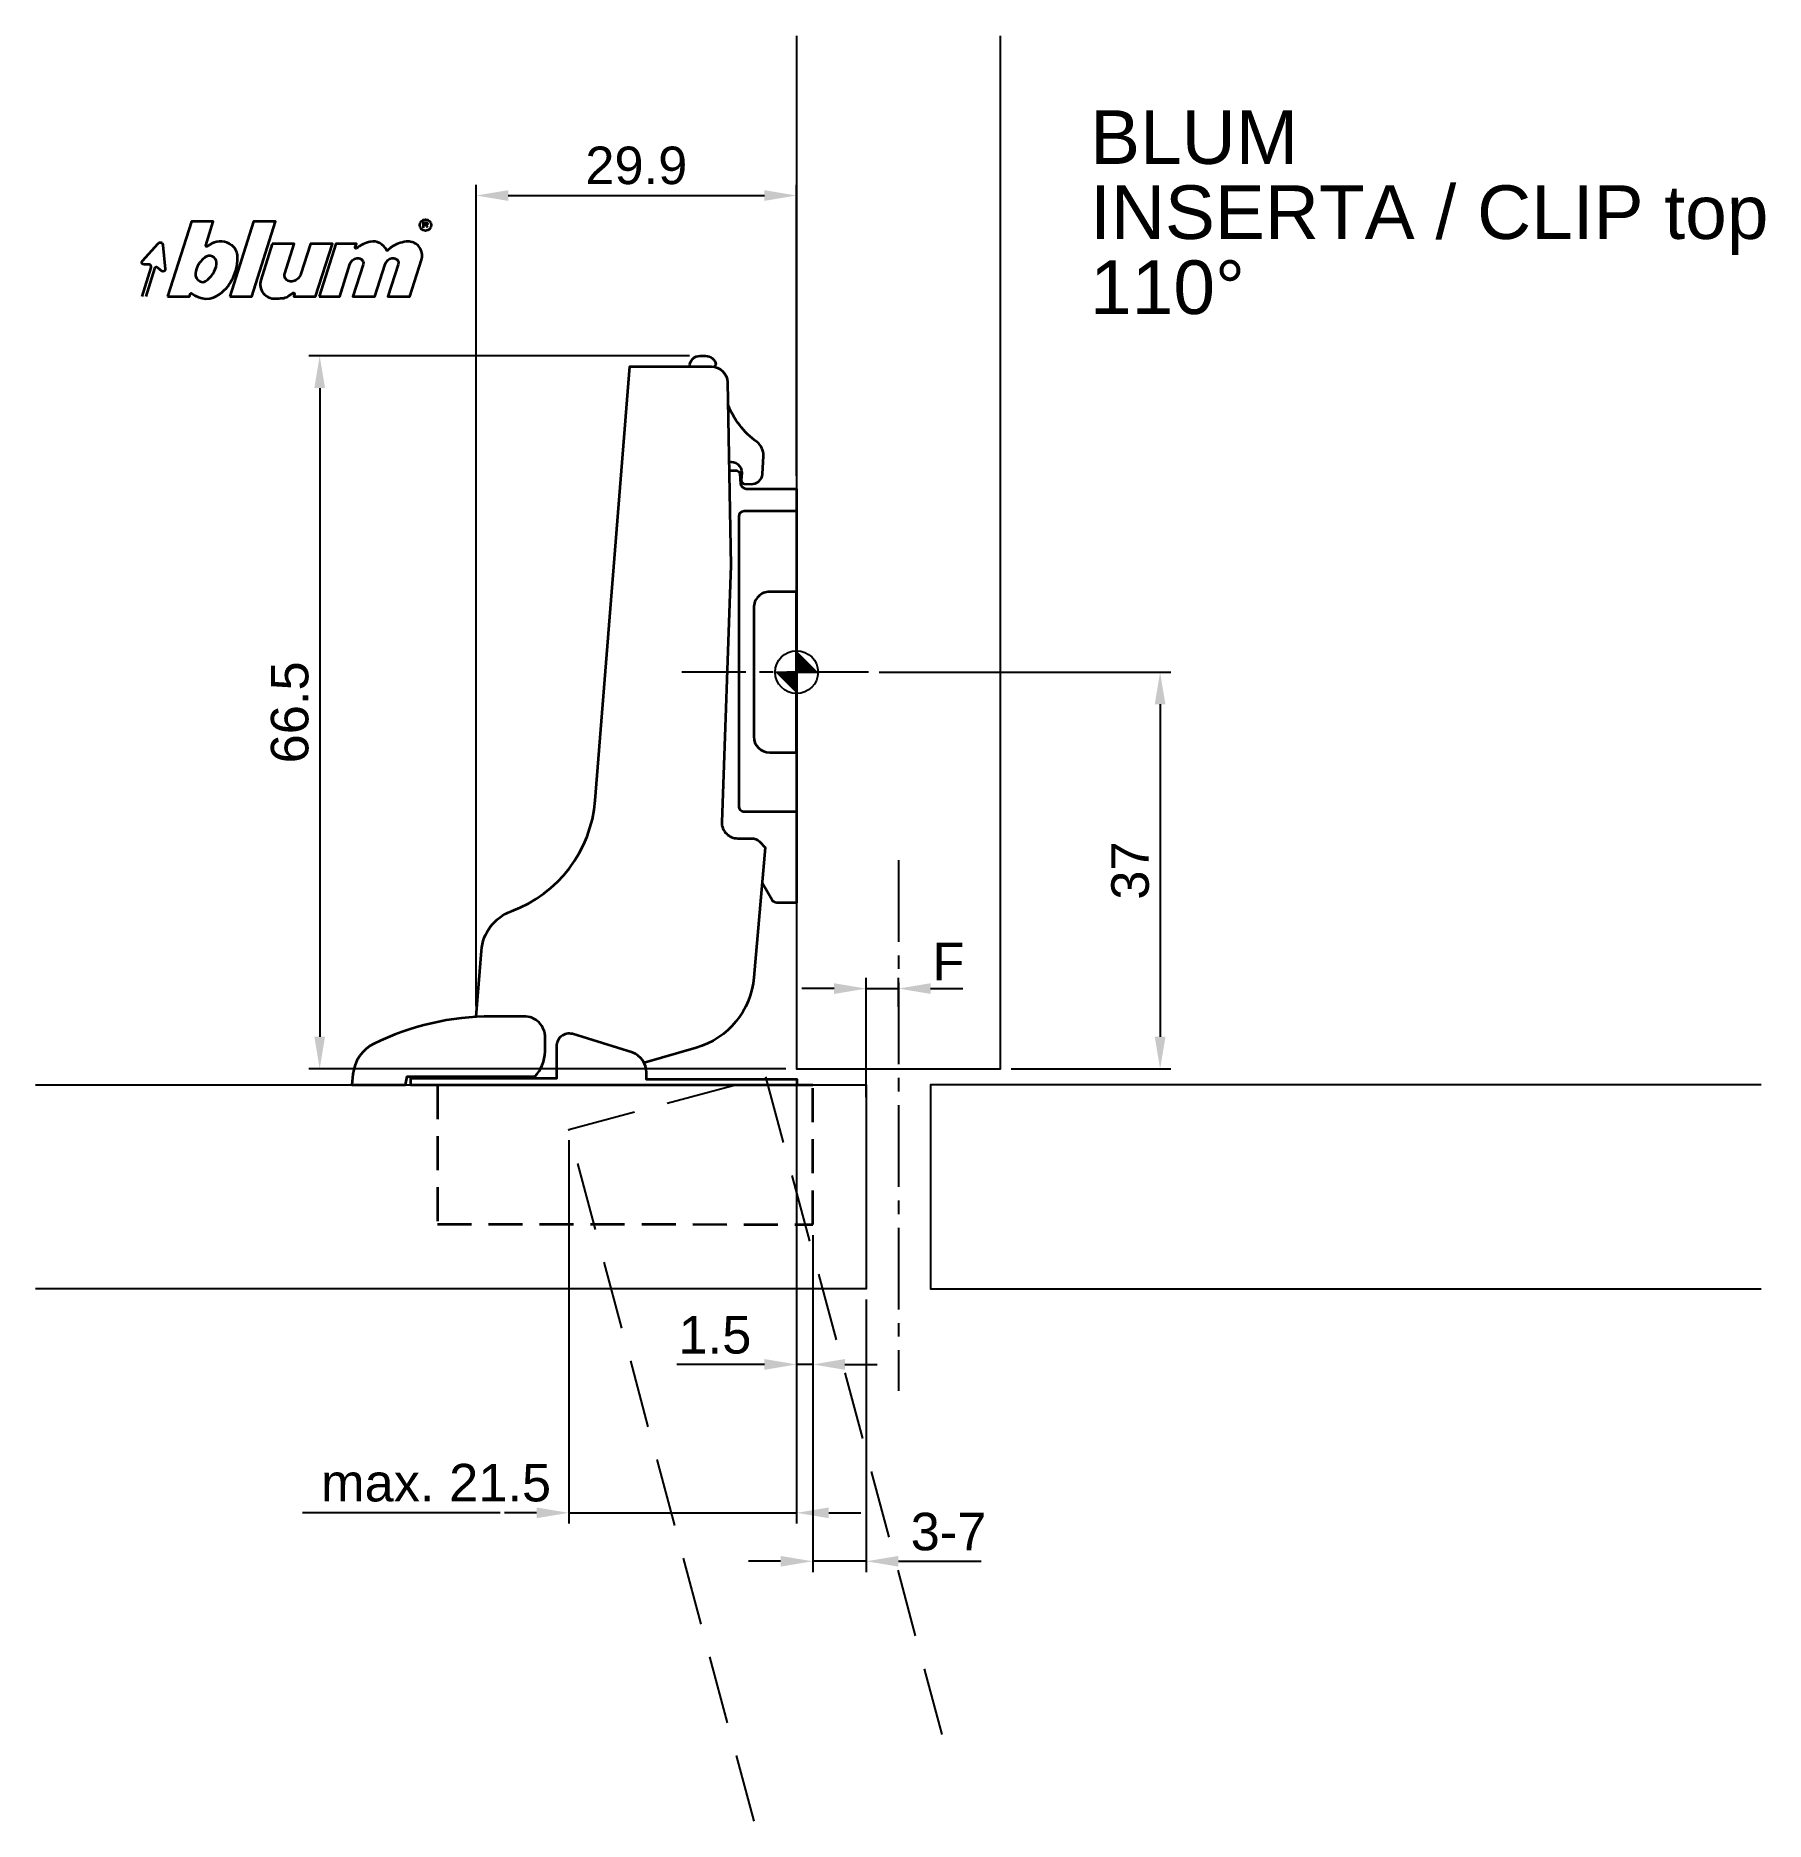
# Model space of a CAD drawing. Extents: x -71 to 90, y -107 to 59.
import ezdxf

# ---------------------------------------------------------------- set-up
doc = ezdxf.new("R2010")
doc.units = 0
doc.header["$PDMODE"] = 35
doc.header["$PDSIZE"] = 5
for name, pattern in [('MITTE2', [28.575, 19.05, -3.175, 3.175, -3.175]), ('STRICHLINIE2', [9.525, 6.35, -3.175]), ('VERDECKT2', [4.7625, 3.175, -1.5875])]:
    doc.linetypes.add(name, pattern=pattern)
doc.layers.get('0').update_dxf_attribs({"color": 30, "linetype": 'CONTINUOUS'})
doc.layers.get('Defpoints').update_dxf_attribs({"linetype": 'CONTINUOUS'})
doc.layers.add('1', color=2, linetype='CONTINUOUS')
doc.layers.add('5', color=1, linetype='CONTINUOUS')
doc.layers.add('6', color=3, linetype='CONTINUOUS', lineweight=35)
doc.styles.add('Beschlag', font='ARIAL.TTF')
doc.dimstyles.new('Beschlag', dxfattribs={"dimtxt": 3.5, "dimasz": 3, "dimexe": 1, "dimexo": 1, "dimgap": 1, "dimtad": 1, "dimdec": 1, "dimdsep": 46, "dimtxsty": 'Beschlag', "dimcen": 2, "dimclrd": 256, "dimclre": 256, "dimclrt": 256, "dimadec": 1, "dimazin": 2, "dimtfac": 0.71, "dimtdec": 1, "dimtix": 1, "dimtmove": 2, "dimatfit": 0, "dimfxl": 0, "dimtolj": 1, "dimlwd": -1, "dimlwe": -1, "dimarcsym": 0})

# ---------------------------------------------------------------- blocks, each defined once
blk = doc.blocks.new('Logo_BLUM')
at = {"layer": '6', "color": 20, "linetype": 'Continuous'}
for points in [[(2.39, 0), (4.43, 0), (4.52, 0.26, -0.512391), (4.62, 0.29, 0.357881), (7.3, 0.25, 0.116336), (8.5, 1.76, 0.127435), (8.89, 3.85, 0.227045), (8.36, 4.79, 0.273775), (6.5, 4.93), (6.04, 4.67, -0.689828), (5.94, 4.76), (6.65, 7), (4.61, 7)], [(16.53, 0), (18.44, 0), (19.39, 3, -0.282196), (20.04, 3.56, -0.141376), (20.38, 3.52, -0.3938), (20.62, 2.99), (19.67, 0), (21.72, 0), (22.67, 3, -0.282189), (23.31, 3.56, -0.141385), (23.65, 3.52, -0.393792), (23.89, 2.99), (22.94, 0), (24.99, 0), (26.07, 3.42, 0.424526), (25.18, 5.07, 0.098115), (24.64, 5.11, 0.114777), (23.24, 4.6), (22.89, 4.28, -0.522588), (22.79, 4.31, 0.36711), (21.28, 5.09, 0.102012), (20, 4.5, -0.748324), (19.89, 4.58), (20, 4.9), (18.08, 4.9)], [(5.59, 3.39, 0.16703), (4.99, 2.14, 0.322673), (5.41, 1.39, 0.260102), (5.93, 1.42, 0.211929), (6.95, 3, 0.250706), (6.73, 3.62, 0.316796), (6.01, 3.72, 0.086595)], [(12.15, 4.9), (11.09, 1.53, 0.527578), (12.44, -0.2, -0.003338), (13.06, -0.17, 0.131781), (13.63, 0.02), (14.12, 0.32, -0.706223), (14.22, 0.24), (14.15, 0), (16.19, 0), (17.75, 4.9), (15.7, 4.9), (14.81, 2.11, -0.253672), (14.11, 1.42, -0.127823), (13.72, 1.42, -0.447747), (13.33, 2.15), (14.2, 4.9)]]:
    blk.add_lwpolyline(points, format="xyb", close=True, dxfattribs=at)
blk.add_lwpolyline([(8.18, 0), (10.23, 0), (12.45, 7), (10.4, 7)], close=True, dxfattribs=at)
for points in [[(26.26, 6.4), (26.26, 6.9), (26.52, 6.9, -0.975005), (26.53, 6.67, 0.014563), (26.45, 6.67), (26.26, 6.67), (26.45, 6.67), (26.52, 6.6), (26.57, 6.53), (26.62, 6.42)], [(0, 0), (0.86, 2.7, 0.480207), (0.67, 2.98), (0.19, 2.97, -0.689229), (0.05, 3.33), (1.49, 4.95, -0.685285), (1.94, 4.79), (2.15, 2.54, -0.636083), (1.84, 2.36), (1.47, 2.68, 0.560356), (1.16, 2.59), (0.34, 0)]]:
    blk.add_lwpolyline(points, format="xyb", dxfattribs=at)
blk.add_circle((26.44, 6.65), 0.527, dxfattribs=at)
blk = doc.blocks.new('*D2')
at = {"layer": '1'}
for p, q in [((-10, 29.5), (-45.48, 29.5)), ((-44.48, 26.5), (-44.48, -34)), ((-1, -37), (-45.48, -37))]:
    blk.add_line(p, q, dxfattribs=at)
for points in [[(-44.98, 26.5), (-43.98, 26.5), (-44.48, 29.5)], [(-44.98, -34), (-43.98, -34), (-44.48, -37)]]:
    blk.add_solid(points, dxfattribs=at)
at = {"layer": 'Defpoints', "color": 0}
for p in [(-9, 29.5), (-44.48, -37), (0, -37)]:
    blk.add_point(p, dxfattribs=at)
at = {"layer": '1', "insert": (-47.26, -3.75), "char_height": 3.5, "attachment_point": 5, "rotation": 90, "style": 'Beschlag'}
blk.add_mtext('\\A1;66.5', dxfattribs=at)
blk = doc.blocks.new('*D3')
at = {"layer": '1'}
for p, q in [((-29.89, -31.14), (-29.89, 45.45)), ((0, 18.3), (0, 45.45)), ((-26.89, 44.45), (-3, 44.45))]:
    blk.add_line(p, q, dxfattribs=at)
for points in [[(-26.89, 44.95), (-26.89, 43.95), (-29.89, 44.45)], [(-3, 44.95), (-3, 43.95), (0, 44.45)]]:
    blk.add_solid(points, dxfattribs=at)
at = {"layer": 'Defpoints', "color": 0}
for p in [(0, 44.45), (0, 17.3), (-29.89, -32.14)]:
    blk.add_point(p, dxfattribs=at)
at = {"layer": '1', "insert": (-14.95, 47.24), "char_height": 3.5, "attachment_point": 5, "style": 'Beschlag'}
blk.add_mtext('\\A1;29.9', dxfattribs=at)
blk = doc.blocks.new('*D4')
at = {"layer": '1'}
for p, q in [((1.5, -52.5), (1.5, -83.92)), ((6.5, -58.5), (6.5, -83.92)), ((-1.5, -82.92), (-4.5, -82.92)), ((6.5, -82.92), (1.5, -82.92)), ((9.5, -82.92), (12.5, -82.92))]:
    blk.add_line(p, q, dxfattribs=at)
for points in [[(-1.5, -82.42), (-1.5, -83.42), (1.5, -82.92)], [(9.5, -82.42), (9.5, -83.42), (6.5, -82.92)]]:
    blk.add_solid(points, dxfattribs=at)
at = {"layer": 'Defpoints', "color": 0}
for p in [(1.5, -51.5), (6.5, -57.5), (1.5, -82.92)]:
    blk.add_point(p, dxfattribs=at)
at = {"layer": '1', "insert": (14.17, -80.17), "char_height": 3.5, "attachment_point": 5, "style": 'Beschlag'}
blk.add_mtext('\\A1;3-7', dxfattribs=at)
blk = doc.blocks.new('*D5')
at = {"layer": '1'}
for p, q in [((0, -38), (0, -79.4)), ((-21.26, -43.65), (-21.26, -79.4)), ((-24.26, -78.4), (-27.26, -78.4)), ((-21.26, -78.4), (0, -78.4)), ((3, -78.4), (6, -78.4))]:
    blk.add_line(p, q, dxfattribs=at)
for points in [[(-24.26, -77.9), (-24.26, -78.9), (-21.26, -78.4)], [(3, -77.9), (3, -78.9), (0, -78.4)]]:
    blk.add_solid(points, dxfattribs=at)
at = {"layer": 'Defpoints', "color": 0}
for p in [(0, -37), (-21.26, -42.65), (0, -78.4)]:
    blk.add_point(p, dxfattribs=at)
at = {"layer": '1', "insert": (-33.63, -75.61), "char_height": 3.5, "attachment_point": 5, "style": 'Beschlag'}
blk.add_mtext('\\A1;max. 21.5', dxfattribs=at)
blk = doc.blocks.new('*D6')
at = {"layer": '1'}
for p, q in [((0, -38), (0, -65.56)), ((1.5, -52.5), (1.5, -65.56)), ((-3, -64.56), (-6, -64.56)), ((1.5, -64.56), (0, -64.56)), ((4.5, -64.56), (7.5, -64.56))]:
    blk.add_line(p, q, dxfattribs=at)
for points in [[(-3, -64.06), (-3, -65.06), (0, -64.56)], [(4.5, -64.06), (4.5, -65.06), (1.5, -64.56)]]:
    blk.add_solid(points, dxfattribs=at)
at = {"layer": 'Defpoints', "color": 0}
for p in [(0, -37), (1.5, -51.5), (0, -64.56)]:
    blk.add_point(p, dxfattribs=at)
at = {"layer": '1', "insert": (-7.62, -61.82), "char_height": 3.5, "attachment_point": 5, "style": 'Beschlag'}
blk.add_mtext('\\A1;1.5', dxfattribs=at)
blk = doc.blocks.new('*D7')
at = {"layer": '1'}
for p, q in [((3.5, -29.51), (0.5, -29.51)), ((6.5, -39.63), (6.5, -28.51)), ((6.5, -29.51), (9.5, -29.51)), ((9.5, -31.22), (9.5, -28.51)), ((12.5, -29.51), (15.5, -29.51))]:
    blk.add_line(p, q, dxfattribs=at)
for points in [[(3.5, -29.01), (3.5, -30.01), (6.5, -29.51)], [(12.5, -29.01), (12.5, -30.01), (9.5, -29.51)]]:
    blk.add_solid(points, dxfattribs=at)
at = {"layer": 'Defpoints', "color": 0}
for p in [(9.5, -29.51), (9.5, -32.22), (6.5, -40.63)]:
    blk.add_point(p, dxfattribs=at)
at = {"layer": '1', "insert": (14.16, -26.99), "char_height": 3.5, "attachment_point": 5, "style": 'Beschlag'}
blk.add_mtext('\\A1;F', dxfattribs=at)
blk = doc.blocks.new('*D8')
at = {"layer": '1'}
for p, q in [((7.7, 0), (34.9, 0)), ((33.9, -3), (33.9, -34)), ((20, -37), (34.9, -37))]:
    blk.add_line(p, q, dxfattribs=at)
for points in [[(33.4, -3), (34.4, -3), (33.9, 0)], [(33.4, -34), (34.4, -34), (33.9, -37)]]:
    blk.add_solid(points, dxfattribs=at)
at = {"layer": 'Defpoints', "color": 0}
for p in [(6.7, 0), (19, -37), (33.9, -37)]:
    blk.add_point(p, dxfattribs=at)
at = {"layer": '1', "insert": (31.12, -18.5), "char_height": 3.5, "attachment_point": 5, "rotation": 90, "style": 'Beschlag'}
blk.add_mtext('\\A1;37', dxfattribs=at)
blk = doc.blocks.new('NullPunkt')
at = {"layer": '5'}
for points in [[(0, 2), (0, -2)], [(-2, 0), (2, 0)]]:
    blk.add_lwpolyline(points, dxfattribs=at)
blk.add_circle((0, 0), 2, dxfattribs=at)
for points in [[(0, 0), (-2, 0), (0, 2)], [(0, 0), (2, 0), (0, -2)]]:
    blk.add_solid(points, dxfattribs=at)

msp = doc.modelspace()

# ---------------------------------------------------------------- linework, layer by layer
at = {"layer": '1'}
for p, q in [((-6, -64.56), (-11.18, -64.56)), ((-27.65, -78.4), (-46.09, -78.4)), ((12.5, -82.92), (17.22, -82.92))]:
    msp.add_line(p, q, dxfattribs=at)
at = {"layer": '5', "linetype": 'MITTE2', "ltscale": 0.4}
for p, q in [((6.7, 0), (-10.7, 0)), ((9.5, -17.52), (9.5, -67.01))]:
    msp.add_line(p, q, dxfattribs=at)
at = {"layer": '5'}
for points in [[(0, 59.35), (0, -37), (19, -37), (19, 59.35)], [(-70.97, -38.5), (6.5, -38.5), (6.5, -57.5), (-70.97, -57.5)], [(89.97, -38.5), (12.5, -38.5), (12.5, -57.5), (89.97, -57.5)]]:
    msp.add_lwpolyline(points, dxfattribs=at)
at = {"layer": '5', "linetype": 'STRICHLINIE2'}
msp.add_lwpolyline([(-3.97, -107.17), (-21.26, -42.65), (-2.9, -37.74), (14.25, -101.75)], dxfattribs=at)
at = {"layer": '6'}
for p, q in [((0, 15), (0, -13)), ((-15.5, -38.5), (1.5, -38.5))]:
    msp.add_line(p, q, dxfattribs=at)
for points in [[(-29.89, -32.14), (-29.4, -25.98, -0.292551), (-26.6, -22.29, 0.292551), (-18.79, -11.98), (-15.57, 28.5), (-13.26, 28.5), (-7.95, 28.5, -0.409111), (-6.45, 27.03), (-6.15, 9.95), (-6.99, -14, 0.414214), (-5.49, -15.5), (-4.19, -15.5, -0.201426), (-3.47, -15.8), (-2.92, -16.35), (-3.98, -28.47, -0.310474), (-9.38, -35.03), (-14.22, -36.42)], [(-10, 28.54, -0.403744), (-9, 29.5), (-8.5, 29.5, -0.361254), (-7.52, 28.68), (-7.67, 28.53)], [(-6.32, 19.58, -0.503907), (-5.12, 18.59), (-5.16, 17.89, 0.415922), (-4.88, 17.57), (-4.24, 17.54, 0.414214), (-3.19, 18.48), (-3.1, 20.18, 0.253244), (-3.71, 21.47, -0.143183), (-6.41, 24.97, -0.143183)], [(-6.3, 18.8), (-5.61, 18.8, -0.351826), (-5.3, 18.53), (-5.22, 17.56, 0.343892), (-4.72, 17.1), (0, 17.1), (0, 15), (-4.9, 15, 0.4142), (-5.4, 14.5), (-5.4, -12.5, 0.414227), (-4.9, -13), (0, -13), (0, -21.5), (-1.86, -21.5, -0.237212), (-2.29, -21.25), (-3.21, -19.66)], [(0.04, -38.5), (0.04, -38), (-14, -38), (-14, -37.34, 0.312987), (-15.3, -35.47), (-20.91, -33.74, 0.486363), (-22.4, -34.9), (-22.4, -37.9), (-22.4, -37.9), (-36, -37.9), (-36, -38.5), (1.5, -38.5)]]:
    msp.add_lwpolyline(points, format="xyb", dxfattribs=at)
msp.add_lwpolyline([(-4, -6, 0.414194), (-2.5, -7.5), (0, -7.5), (0, 7.5), (-2.5, 7.5, 0.414217), (-4, 6)], format="xyb", close=True, dxfattribs=at)
at = {"layer": '6', "flags": 128}
msp.add_lwpolyline([(-23.44, -34.1, 0.414214), (-25.44, -32.1), (-28.42, -32.1, 0.114125), (-39.43, -34.66, 0.262579), (-41.38, -37.5), (-41.47, -38.5), (-36.47, -38.5), (-36.33, -37.7), (-24.42, -37.7, 0.191102), (-23.46, -35.39), (-23.44, -34.1)], format="xyb", dxfattribs=at)
at = {"layer": '6', "linetype": 'VERDECKT2'}
msp.add_lwpolyline([(-33.5, -38.5), (-33.5, -51.48), (1.5, -51.5), (1.5, -38.5)], dxfattribs=at)

# ---------------------------------------------------------------- block references
msp.add_blockref('Logo_BLUM', (-61.05, 35.04))
at = {"layer": '5', "rotation": 90}
msp.add_blockref('NullPunkt', (0, 0), dxfattribs=at)

# ---------------------------------------------------------------- texts
at = {"layer": '1', "linetype": 'Continuous', "style": 'Beschlag'}
for s, p in [('BLUM', (27.37, 47.4)), ('INSERTA / CLIP top', (27.37, 40.4)), ('110%%D', (27.37, 33.4))]:
    msp.add_text(s, height=5, dxfattribs=at).set_placement(p)

# ---------------------------------------------------------------- dimensions: what is measured, and where the dimension line sits
at = {"layer": '1'}
dim = msp.add_linear_dim(base=(0, 44.45), p1=(-29.89, -32.14), p2=(0, 17.3), dimstyle='Beschlag', dxfattribs=at)
dim.commit()
dim.dimension.update_dxf_attribs({"geometry": '*D3', "text_midpoint": (-14.95, 47.24)})
for base, p1, p2, picture, middle in [((-44.48, -37), (-9, 29.5), (0, -37), '*D2', (-47.26, -3.75)), ((33.9, -37), (6.7, 0), (19, -37), '*D8', (31.12, -18.5))]:
    dim = msp.add_linear_dim(base=base, p1=p1, p2=p2, angle=90, dimstyle='Beschlag', dxfattribs=at)
    dim.commit()
    dim.dimension.update_dxf_attribs({"geometry": picture, "text_midpoint": middle})
for base, p1, p2, text, picture, middle in [((9.5, -29.51), (6.5, -40.63), (9.5, -32.22), 'F', '*D7', (14.16, -26.99)), ((0, -78.4), (-21.26, -42.65), (0, -37), 'max. 21.5', '*D5', (-33.63, -75.61)), ((1.5, -82.92), (6.5, -57.5), (1.5, -51.5), '3-7', '*D4', (14.17, -80.17))]:
    dim = msp.add_linear_dim(base=base, p1=p1, p2=p2, text=text, dimstyle='Beschlag', dxfattribs=at)
    dim.commit()
    dim.dimension.update_dxf_attribs({"geometry": picture, "text_midpoint": middle, "dimtype": 160})
dim = msp.add_linear_dim(base=(0, -64.56), p1=(1.5, -51.5), p2=(0, -37), dimstyle='Beschlag', dxfattribs=at)
dim.commit()
dim.dimension.update_dxf_attribs({"geometry": '*D6', "text_midpoint": (-7.62, -61.82), "dimtype": 160})

doc.saveas('drawing.dxf')
